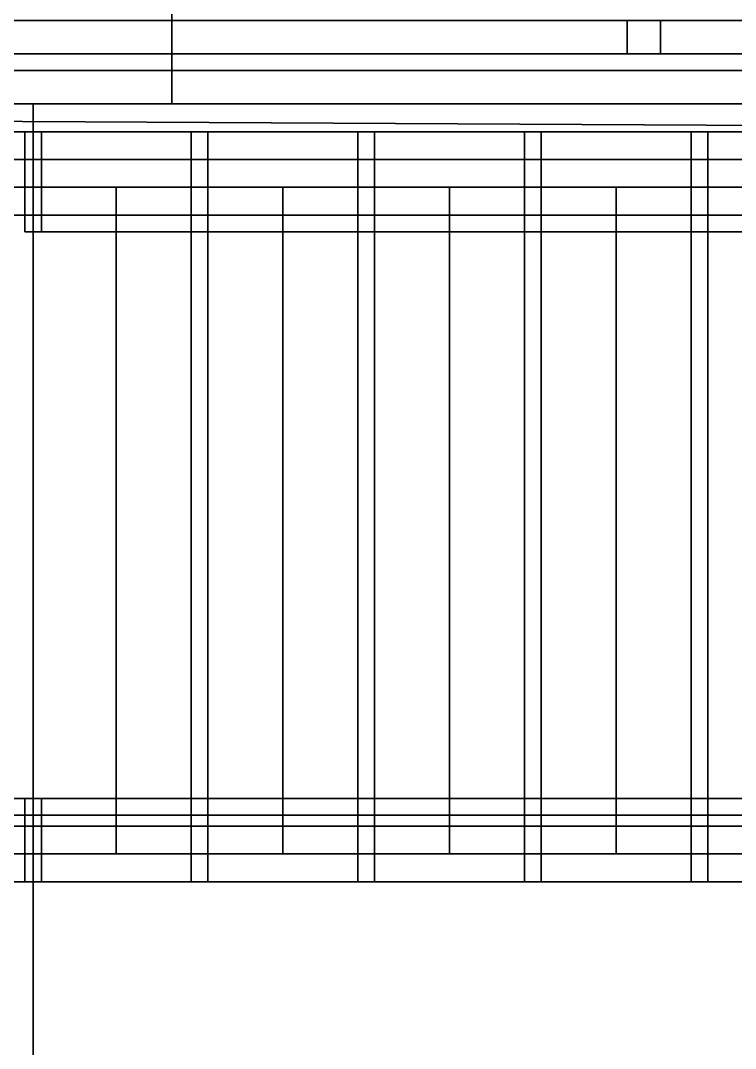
# Model space of a CAD drawing. Header units: millimetres. Extents: x 116.8 to 135.8, y -35.1 to -13.1.
# Drawn here: x 130.07 to 131.358, y -24.84 to -22.99 of the extents above; entities that cross this region are included whole.
import ezdxf

# ---------------------------------------------------------------- set-up
doc = ezdxf.new("R2010")
doc.units = ezdxf.units.MM
for name, color, linetype in [('copertura', 252, 'Continuous'), ('cromato', 251, 'Continuous'), ('Layer_riv', 41, 'Continuous'), ('marmo', 7, 'Continuous'), ('parete_interna', 7, 'Continuous'), ('pavimento', 253, 'Continuous'), ('soffitto', 41, 'Continuous'), ('vetro', 137, 'Continuous')]:
    doc.layers.add(name, color=color, linetype=linetype)

msp = doc.modelspace()

# ---------------------------------------------------------------- linework, layer by layer
at = {"layer": 'copertura'}
for points in [[(130.343, -23.1399, 7.8), (130.343, -18.1399, 7.8), (130.343, -18.1399, 8.1), (130.343, -23.1399, 8.1)], [(127.943, -20.6399, 8.1), (127.943, -23.1399, 8.1), (130.343, -23.1399, 8.1), (130.343, -20.6399, 8.1)], [(133.843, -22.4899, 5.6817), (133.843, -23.1399, 5.7), (128.843, -23.1399, 5.7), (128.843, -22.4899, 5.7)], [(128.843, -22.4899, 6), (128.843, -23.1399, 6), (133.843, -23.1399, 6), (133.843, -22.4899, 5.9817)], [(125.543, -23.1399, 7.8), (130.343, -23.1399, 7.8), (130.343, -23.1399, 8.1), (125.543, -23.1399, 8.1)], [(133.843, -25.6399, 6.3), (126.343, -25.6399, 6.3), (126.343, -23.1399, 6.3), (133.843, -23.1399, 6.3)], [(126.343, -23.1399, 5.7), (133.843, -23.1399, 5.7), (133.843, -23.1399, 6.3), (126.343, -23.1399, 6.3)], [(128.843, -23.1399, 5.7), (133.843, -23.1399, 5.7), (133.843, -23.1399, 6), (128.843, -23.1399, 6)]]:
    msp.add_3dface(points, dxfattribs=at)
at = {"layer": 'cromato'}
for points in [[(131.223, -23.0499), (131.223, -22.9899), (131.163, -22.9899), (131.163, -23.0499)], [(131.163, -23.0499, 5.7), (131.163, -22.9899, 5.7), (131.223, -22.9899, 5.7), (131.223, -23.0499, 5.7)], [(131.163, -23.0499), (131.163, -22.9899), (131.163, -22.9899, 5.7), (131.163, -23.0499, 5.7)], [(131.163, -22.9899), (131.223, -22.9899), (131.223, -22.9899, 5.7), (131.163, -22.9899, 5.7)], [(131.223, -22.9899), (131.223, -23.0499), (131.223, -23.0499, 5.7), (131.223, -22.9899, 5.7)], [(131.223, -23.0499, 5.7), (131.163, -23.0499, 5.7), (131.163, -23.0499), (131.223, -23.0499)], [(132.2003, -23.1899, 1.9475), (132.208, -23.1899, 1.9175), (129.408, -23.1899, 0.3784), (129.408, -23.1899, 0.4126)], [(129.408, -23.1899, 0.3784), (132.208, -23.1899, 1.9175), (132.208, -23.2399, 1.9175), (129.408, -23.2399, 0.3784)], [(132.2003, -23.2399, 1.9475), (129.408, -23.2399, 0.4126), (129.408, -23.1899, 0.4126), (132.2003, -23.1899, 1.9475)], [(132.2003, -23.1899, 2.3292), (132.208, -23.1899, 2.2992), (129.408, -23.1899, 0.76), (129.408, -23.1899, 0.7943)], [(129.408, -23.1899, 0.76), (132.208, -23.1899, 2.2992), (132.208, -23.2399, 2.2992), (129.408, -23.2399, 0.76)], [(132.2003, -23.2399, 2.3292), (129.408, -23.2399, 0.7943), (129.408, -23.1899, 0.7943), (132.2003, -23.1899, 2.3292)], [(130.078, -23.1899, 0.1483), (130.108, -23.1899, 0.1483), (130.108, -23.1899, 1.1448), (130.078, -23.1899, 1.1283)], [(130.078, -23.1899, 1.1283), (130.108, -23.1899, 1.1448), (130.108, -23.2399, 1.1448), (130.078, -23.2399, 1.1283)], [(130.108, -23.1899, 0.1483), (130.078, -23.1899, 0.1483), (130.078, -23.2399, 0.1483), (130.108, -23.2399, 0.1483)], [(130.078, -23.2399, 0.1483), (130.078, -23.2399, 1.1283), (130.078, -23.1899, 1.1283), (130.078, -23.1899, 0.1483)], [(130.108, -23.1899, 1.1448), (130.108, -23.1899, 0.1483), (130.108, -23.2399, 0.1483), (130.108, -23.2399, 1.1448)], [(130.378, -23.1899, 0.315), (130.408, -23.1899, 0.315), (130.408, -23.1899, 1.3097), (130.378, -23.1899, 1.2932)], [(130.378, -23.1899, 1.2932), (130.408, -23.1899, 1.3097), (130.408, -23.2399, 1.3097), (130.378, -23.2399, 1.2932)], [(130.408, -23.1899, 0.315), (130.378, -23.1899, 0.315), (130.378, -23.2399, 0.315), (130.408, -23.2399, 0.315)], [(130.378, -23.2399, 0.315), (130.378, -23.2399, 1.2932), (130.378, -23.1899, 1.2932), (130.378, -23.1899, 0.315)], [(130.408, -23.1899, 1.3097), (130.408, -23.1899, 0.315), (130.408, -23.2399, 0.315), (130.408, -23.2399, 1.3097)], [(130.678, -23.1899, 0.4817), (130.708, -23.1899, 0.4817), (130.708, -23.1899, 1.4746), (130.678, -23.1899, 1.4581)], [(130.678, -23.1899, 1.4581), (130.708, -23.1899, 1.4746), (130.708, -23.2399, 1.4746), (130.678, -23.2399, 1.4581)], [(130.708, -23.1899, 0.4817), (130.678, -23.1899, 0.4817), (130.678, -23.2399, 0.4817), (130.708, -23.2399, 0.4817)], [(130.678, -23.2399, 0.4817), (130.678, -23.2399, 1.4581), (130.678, -23.1899, 1.4581), (130.678, -23.1899, 0.4817)], [(130.708, -23.1899, 1.4746), (130.708, -23.1899, 0.4817), (130.708, -23.2399, 0.4817), (130.708, -23.2399, 1.4746)], [(130.978, -23.1899, 0.6483), (131.008, -23.1899, 0.6483), (131.008, -23.1899, 1.6395), (130.978, -23.1899, 1.623)], [(130.978, -23.1899, 1.623), (131.008, -23.1899, 1.6395), (131.008, -23.2399, 1.6395), (130.978, -23.2399, 1.623)], [(131.008, -23.1899, 0.6483), (130.978, -23.1899, 0.6483), (130.978, -23.2399, 0.6483), (131.008, -23.2399, 0.6483)], [(130.978, -23.2399, 0.6483), (130.978, -23.2399, 1.623), (130.978, -23.1899, 1.623), (130.978, -23.1899, 0.6483)], [(131.008, -23.1899, 1.6395), (131.008, -23.1899, 0.6483), (131.008, -23.2399, 0.6483), (131.008, -23.2399, 1.6395)], [(131.278, -23.1899, 0.815), (131.308, -23.1899, 0.815), (131.308, -23.1899, 1.8044), (131.278, -23.1899, 1.788)], [(131.278, -23.1899, 1.788), (131.308, -23.1899, 1.8044), (131.308, -23.2399, 1.8044), (131.278, -23.2399, 1.788)], [(131.308, -23.1899, 0.815), (131.278, -23.1899, 0.815), (131.278, -23.2399, 0.815), (131.308, -23.2399, 0.815)], [(131.278, -23.2399, 0.815), (131.278, -23.2399, 1.788), (131.278, -23.1899, 1.788), (131.278, -23.1899, 0.815)], [(131.308, -23.1899, 1.8044), (131.308, -23.1899, 0.815), (131.308, -23.2399, 0.815), (131.308, -23.2399, 1.8044)], [(129.408, -23.2399, 0.4126), (129.408, -23.2399, 0.3784), (132.208, -23.2399, 1.9175), (132.2003, -23.2399, 1.9475)], [(129.408, -23.2399, 0.7943), (129.408, -23.2399, 0.76), (132.208, -23.2399, 2.2992), (132.2003, -23.2399, 2.3292)], [(130.108, -23.2399, 0.1783), (130.108, -23.2399, 0.1483), (130.078, -23.2399, 0.1483), (130.078, -23.2399, 0.1783)], [(130.078, -23.2399, 0.1783), (130.078, -23.2399, 0.1483), (130.078, -23.3399, 0.1483), (130.078, -23.3399, 0.1783)], [(130.078, -23.2399, 0.1483), (130.108, -23.2399, 0.1483), (130.108, -23.3399, 0.1483), (130.078, -23.3399, 0.1483)], [(130.108, -23.3399, 0.1783), (130.078, -23.3399, 0.1783), (130.078, -23.2399, 0.1783), (130.108, -23.2399, 0.1783)], [(130.078, -23.2399, 1.1283), (130.108, -23.2399, 1.1448), (130.108, -23.2399, 0.1483), (130.078, -23.2399, 0.1483)], [(130.108, -23.2399, 0.1483), (130.108, -23.2399, 0.1783), (130.108, -23.3399, 0.1783), (130.108, -23.3399, 0.1483)], [(130.408, -23.2399, 0.345), (130.408, -23.2399, 0.315), (130.378, -23.2399, 0.315), (130.378, -23.2399, 0.345)], [(130.378, -23.2399, 0.345), (130.378, -23.2399, 0.315), (130.378, -23.3399, 0.315), (130.378, -23.3399, 0.345)], [(130.378, -23.2399, 0.315), (130.408, -23.2399, 0.315), (130.408, -23.3399, 0.315), (130.378, -23.3399, 0.315)], [(130.408, -23.3399, 0.345), (130.378, -23.3399, 0.345), (130.378, -23.2399, 0.345), (130.408, -23.2399, 0.345)], [(130.378, -23.2399, 1.2932), (130.408, -23.2399, 1.3097), (130.408, -23.2399, 0.315), (130.378, -23.2399, 0.315)], [(130.408, -23.2399, 0.315), (130.408, -23.2399, 0.345), (130.408, -23.3399, 0.345), (130.408, -23.3399, 0.315)], [(130.708, -23.2399, 0.5117), (130.708, -23.2399, 0.4817), (130.678, -23.2399, 0.4817), (130.678, -23.2399, 0.5117)], [(130.678, -23.2399, 0.5117), (130.678, -23.2399, 0.4817), (130.678, -23.3399, 0.4817), (130.678, -23.3399, 0.5117)], [(130.678, -23.2399, 0.4817), (130.708, -23.2399, 0.4817), (130.708, -23.3399, 0.4817), (130.678, -23.3399, 0.4817)], [(130.708, -23.3399, 0.5117), (130.678, -23.3399, 0.5117), (130.678, -23.2399, 0.5117), (130.708, -23.2399, 0.5117)], [(130.678, -23.2399, 1.4581), (130.708, -23.2399, 1.4746), (130.708, -23.2399, 0.4817), (130.678, -23.2399, 0.4817)], [(130.708, -23.2399, 0.4817), (130.708, -23.2399, 0.5117), (130.708, -23.3399, 0.5117), (130.708, -23.3399, 0.4817)], [(131.008, -23.2399, 0.6783), (131.008, -23.2399, 0.6483), (130.978, -23.2399, 0.6483), (130.978, -23.2399, 0.6783)], [(130.978, -23.2399, 0.6783), (130.978, -23.2399, 0.6483), (130.978, -23.3399, 0.6483), (130.978, -23.3399, 0.6783)], [(130.978, -23.2399, 0.6483), (131.008, -23.2399, 0.6483), (131.008, -23.3399, 0.6483), (130.978, -23.3399, 0.6483)], [(131.008, -23.3399, 0.6783), (130.978, -23.3399, 0.6783), (130.978, -23.2399, 0.6783), (131.008, -23.2399, 0.6783)], [(130.978, -23.2399, 1.623), (131.008, -23.2399, 1.6395), (131.008, -23.2399, 0.6483), (130.978, -23.2399, 0.6483)], [(131.008, -23.2399, 0.6483), (131.008, -23.2399, 0.6783), (131.008, -23.3399, 0.6783), (131.008, -23.3399, 0.6483)], [(131.308, -23.2399, 0.845), (131.308, -23.2399, 0.815), (131.278, -23.2399, 0.815), (131.278, -23.2399, 0.845)], [(131.278, -23.2399, 0.845), (131.278, -23.2399, 0.815), (131.278, -23.3399, 0.815), (131.278, -23.3399, 0.845)], [(131.278, -23.2399, 0.815), (131.308, -23.2399, 0.815), (131.308, -23.3399, 0.815), (131.278, -23.3399, 0.815)], [(131.308, -23.3399, 0.845), (131.278, -23.3399, 0.845), (131.278, -23.2399, 0.845), (131.308, -23.2399, 0.845)], [(131.278, -23.2399, 1.788), (131.308, -23.2399, 1.8044), (131.308, -23.2399, 0.815), (131.278, -23.2399, 0.815)], [(131.308, -23.2399, 0.815), (131.308, -23.2399, 0.845), (131.308, -23.3399, 0.845), (131.308, -23.3399, 0.815)], [(130.243, -23.3399, 0.3033), (130.243, -23.3399, 0.2833), (129.943, -23.3399, 0.2833), (129.943, -23.3399, 0.3033)], [(129.943, -23.3399, 0.2833), (130.243, -23.3399, 0.2833), (130.243, -24.4399, 0.2833), (129.943, -24.4399, 0.2833)], [(130.243, -24.4399, 0.3033), (129.943, -24.4399, 0.3033), (129.943, -23.3399, 0.3033), (130.243, -23.3399, 0.3033)], [(130.108, -23.3399, 0.2833), (130.108, -23.3399, -0.0183), (130.078, -23.3399, 0.0117), (130.078, -23.3399, 0.2833)], [(130.078, -23.3399, 0.2833), (130.078, -23.3399, 0.0117), (130.078, -23.3699, 0.0117), (130.078, -23.3699, 0.2833)], [(130.108, -23.3699, 0.2833), (130.078, -23.3699, 0.2833), (130.078, -23.3399, 0.2833), (130.108, -23.3399, 0.2833)], [(130.078, -23.3399, 0.1783), (130.078, -23.3399, 0.1483), (130.108, -23.3399, 0.1483), (130.108, -23.3399, 0.1783)], [(130.378, -23.3399, 0.1783), (130.408, -23.3399, 0.1483), (130.108, -23.3399, 0.1483), (130.108, -23.3399, 0.1783)], [(130.108, -23.3399, 0.1783), (130.108, -23.3399, 0.1483), (130.108, -23.3699, 0.1483), (130.108, -23.3699, 0.1783)], [(130.108, -23.3399, 0.1483), (130.408, -23.3399, 0.1483), (130.408, -23.3699, 0.1483), (130.108, -23.3699, 0.1483)], [(130.378, -23.3699, 0.1783), (130.108, -23.3699, 0.1783), (130.108, -23.3399, 0.1783), (130.378, -23.3399, 0.1783)], [(130.108, -23.3399, -0.0183), (130.108, -23.3399, 0.2833), (130.108, -23.3699, 0.2833), (130.108, -23.3699, -0.0183)], [(130.243, -23.3399, 0.2833), (130.243, -23.3399, 0.3033), (130.243, -24.4399, 0.3033), (130.243, -24.4399, 0.2833)], [(130.543, -23.3399, 0.47), (130.543, -23.3399, 0.45), (130.243, -23.3399, 0.45), (130.243, -23.3399, 0.47)], [(130.243, -23.3399, 0.47), (130.243, -23.3399, 0.45), (130.243, -24.4399, 0.45), (130.243, -24.4399, 0.47)], [(130.243, -23.3399, 0.45), (130.543, -23.3399, 0.45), (130.543, -24.4399, 0.45), (130.243, -24.4399, 0.45)], [(130.543, -24.4399, 0.47), (130.243, -24.4399, 0.47), (130.243, -23.3399, 0.47), (130.543, -23.3399, 0.47)], [(130.408, -23.3399, 0.1483), (130.378, -23.3399, 0.1783), (130.378, -23.3699, 0.1783), (130.408, -23.3699, 0.1483)], [(130.408, -23.3399, 0.45), (130.408, -23.3399, 0.1483), (130.378, -23.3399, 0.1783), (130.378, -23.3399, 0.45)], [(130.378, -23.3399, 0.45), (130.378, -23.3399, 0.1783), (130.378, -23.3699, 0.1783), (130.378, -23.3699, 0.45)], [(130.378, -23.3399, 0.1783), (130.408, -23.3399, 0.1483), (130.408, -23.3699, 0.1483), (130.378, -23.3699, 0.1783)], [(130.408, -23.3699, 0.45), (130.378, -23.3699, 0.45), (130.378, -23.3399, 0.45), (130.408, -23.3399, 0.45)], [(130.408, -23.3399, 0.1783), (130.408, -23.3399, 0.1483), (130.378, -23.3399, 0.1483), (130.378, -23.3399, 0.1783)], [(130.378, -23.3399, 0.1783), (130.378, -23.3399, 0.1483), (130.378, -24.4399, 0.1483), (130.378, -24.4399, 0.1783)], [(130.378, -23.3399, 0.1483), (130.408, -23.3399, 0.1483), (130.408, -24.4399, 0.1483), (130.378, -24.4399, 0.1483)], [(130.408, -24.4399, 0.1783), (130.378, -24.4399, 0.1783), (130.378, -23.3399, 0.1783), (130.408, -23.3399, 0.1783)], [(130.378, -23.3399, 0.345), (130.378, -23.3399, 0.315), (130.408, -23.3399, 0.315), (130.408, -23.3399, 0.345)], [(130.678, -23.3399, 0.345), (130.708, -23.3399, 0.315), (130.408, -23.3399, 0.315), (130.408, -23.3399, 0.345)], [(130.408, -23.3399, 0.345), (130.408, -23.3399, 0.315), (130.408, -23.3699, 0.315), (130.408, -23.3699, 0.345)], [(130.408, -23.3399, 0.315), (130.708, -23.3399, 0.315), (130.708, -23.3699, 0.315), (130.408, -23.3699, 0.315)], [(130.678, -23.3699, 0.345), (130.408, -23.3699, 0.345), (130.408, -23.3399, 0.345), (130.678, -23.3399, 0.345)], [(130.408, -23.3399, 0.1483), (130.408, -23.3399, 0.45), (130.408, -23.3699, 0.45), (130.408, -23.3699, 0.1483)], [(130.408, -23.3399, 0.1483), (130.408, -23.3399, 0.1783), (130.408, -24.4399, 0.1783), (130.408, -24.4399, 0.1483)], [(130.543, -23.3399, 0.45), (130.543, -23.3399, 0.47), (130.543, -24.4399, 0.47), (130.543, -24.4399, 0.45)], [(130.843, -23.3399, 0.6367), (130.843, -23.3399, 0.6167), (130.543, -23.3399, 0.6167), (130.543, -23.3399, 0.6367)], [(130.543, -23.3399, 0.6367), (130.543, -23.3399, 0.6167), (130.543, -24.4399, 0.6167), (130.543, -24.4399, 0.6367)], [(130.543, -23.3399, 0.6167), (130.843, -23.3399, 0.6167), (130.843, -24.4399, 0.6167), (130.543, -24.4399, 0.6167)], [(130.843, -24.4399, 0.6367), (130.543, -24.4399, 0.6367), (130.543, -23.3399, 0.6367), (130.843, -23.3399, 0.6367)], [(130.708, -23.3399, 0.6167), (130.708, -23.3399, 0.315), (130.678, -23.3399, 0.345), (130.678, -23.3399, 0.6167)], [(130.678, -23.3399, 0.6167), (130.678, -23.3399, 0.345), (130.678, -23.3699, 0.345), (130.678, -23.3699, 0.6167)], [(130.678, -23.3399, 0.345), (130.708, -23.3399, 0.315), (130.708, -23.3699, 0.315), (130.678, -23.3699, 0.345)], [(130.708, -23.3699, 0.6167), (130.678, -23.3699, 0.6167), (130.678, -23.3399, 0.6167), (130.708, -23.3399, 0.6167)], [(130.708, -23.3399, 0.315), (130.678, -23.3399, 0.345), (130.678, -23.3699, 0.345), (130.708, -23.3699, 0.315)], [(130.708, -23.3399, 0.345), (130.708, -23.3399, 0.315), (130.678, -23.3399, 0.315), (130.678, -23.3399, 0.345)], [(130.678, -23.3399, 0.315), (130.708, -23.3399, 0.315), (130.708, -24.4399, 0.315), (130.678, -24.4399, 0.315)], [(130.708, -24.4399, 0.345), (130.678, -24.4399, 0.345), (130.678, -23.3399, 0.345), (130.708, -23.3399, 0.345)], [(130.678, -23.3399, 0.345), (130.678, -23.3399, 0.315), (130.678, -24.4399, 0.315), (130.678, -24.4399, 0.345)], [(130.678, -23.3399, 0.5117), (130.678, -23.3399, 0.4817), (130.708, -23.3399, 0.4817), (130.708, -23.3399, 0.5117)], [(130.978, -23.3399, 0.5117), (131.008, -23.3399, 0.4817), (130.708, -23.3399, 0.4817), (130.708, -23.3399, 0.5117)], [(130.708, -23.3399, 0.5117), (130.708, -23.3399, 0.4817), (130.708, -23.3699, 0.4817), (130.708, -23.3699, 0.5117)], [(130.708, -23.3399, 0.4817), (131.008, -23.3399, 0.4817), (131.008, -23.3699, 0.4817), (130.708, -23.3699, 0.4817)], [(130.978, -23.3699, 0.5117), (130.708, -23.3699, 0.5117), (130.708, -23.3399, 0.5117), (130.978, -23.3399, 0.5117)], [(130.708, -23.3399, 0.315), (130.708, -23.3399, 0.6167), (130.708, -23.3699, 0.6167), (130.708, -23.3699, 0.315)], [(130.708, -23.3399, 0.315), (130.708, -23.3399, 0.345), (130.708, -24.4399, 0.345), (130.708, -24.4399, 0.315)], [(130.843, -23.3399, 0.6167), (130.843, -23.3399, 0.6367), (130.843, -24.4399, 0.6367), (130.843, -24.4399, 0.6167)], [(131.143, -23.3399, 0.8033), (131.143, -23.3399, 0.7833), (130.843, -23.3399, 0.7833), (130.843, -23.3399, 0.8033)], [(130.843, -23.3399, 0.8033), (130.843, -23.3399, 0.7833), (130.843, -24.4399, 0.7833), (130.843, -24.4399, 0.8033)], [(130.843, -23.3399, 0.7833), (131.143, -23.3399, 0.7833), (131.143, -24.4399, 0.7833), (130.843, -24.4399, 0.7833)], [(131.143, -24.4399, 0.8033), (130.843, -24.4399, 0.8033), (130.843, -23.3399, 0.8033), (131.143, -23.3399, 0.8033)], [(131.008, -23.3399, 0.4817), (130.978, -23.3399, 0.5117), (130.978, -23.3699, 0.5117), (131.008, -23.3699, 0.4817)], [(131.008, -23.3399, 0.7833), (131.008, -23.3399, 0.4817), (130.978, -23.3399, 0.5117), (130.978, -23.3399, 0.7833)], [(130.978, -23.3399, 0.7833), (130.978, -23.3399, 0.5117), (130.978, -23.3699, 0.5117), (130.978, -23.3699, 0.7833)], [(130.978, -23.3399, 0.5117), (131.008, -23.3399, 0.4817), (131.008, -23.3699, 0.4817), (130.978, -23.3699, 0.5117)], [(131.008, -23.3699, 0.7833), (130.978, -23.3699, 0.7833), (130.978, -23.3399, 0.7833), (131.008, -23.3399, 0.7833)], [(131.008, -23.3399, 0.5117), (131.008, -23.3399, 0.4817), (130.978, -23.3399, 0.4817), (130.978, -23.3399, 0.5117)], [(130.978, -23.3399, 0.5117), (130.978, -23.3399, 0.4817), (130.978, -24.4399, 0.4817), (130.978, -24.4399, 0.5117)], [(130.978, -23.3399, 0.4817), (131.008, -23.3399, 0.4817), (131.008, -24.4399, 0.4817), (130.978, -24.4399, 0.4817)], [(131.008, -24.4399, 0.5117), (130.978, -24.4399, 0.5117), (130.978, -23.3399, 0.5117), (131.008, -23.3399, 0.5117)], [(130.978, -23.3399, 0.6783), (130.978, -23.3399, 0.6483), (131.008, -23.3399, 0.6483), (131.008, -23.3399, 0.6783)], [(131.278, -23.3399, 0.6783), (131.308, -23.3399, 0.6483), (131.008, -23.3399, 0.6483), (131.008, -23.3399, 0.6783)], [(131.008, -23.3399, 0.6783), (131.008, -23.3399, 0.6483), (131.008, -23.3699, 0.6483), (131.008, -23.3699, 0.6783)], [(131.008, -23.3399, 0.6483), (131.308, -23.3399, 0.6483), (131.308, -23.3699, 0.6483), (131.008, -23.3699, 0.6483)], [(131.278, -23.3699, 0.6783), (131.008, -23.3699, 0.6783), (131.008, -23.3399, 0.6783), (131.278, -23.3399, 0.6783)], [(131.008, -23.3399, 0.4817), (131.008, -23.3399, 0.7833), (131.008, -23.3699, 0.7833), (131.008, -23.3699, 0.4817)], [(131.008, -23.3399, 0.4817), (131.008, -23.3399, 0.5117), (131.008, -24.4399, 0.5117), (131.008, -24.4399, 0.4817)], [(131.143, -23.3399, 0.7833), (131.143, -23.3399, 0.8033), (131.143, -24.4399, 0.8033), (131.143, -24.4399, 0.7833)], [(131.443, -23.3399, 0.97), (131.443, -23.3399, 0.95), (131.143, -23.3399, 0.95), (131.143, -23.3399, 0.97)], [(131.143, -23.3399, 0.97), (131.143, -23.3399, 0.95), (131.143, -24.4399, 0.95), (131.143, -24.4399, 0.97)], [(131.143, -23.3399, 0.95), (131.443, -23.3399, 0.95), (131.443, -24.4399, 0.95), (131.143, -24.4399, 0.95)], [(131.443, -24.4399, 0.97), (131.143, -24.4399, 0.97), (131.143, -23.3399, 0.97), (131.443, -23.3399, 0.97)], [(131.308, -23.3399, 0.95), (131.308, -23.3399, 0.6483), (131.278, -23.3399, 0.6783), (131.278, -23.3399, 0.95)], [(131.278, -23.3399, 0.95), (131.278, -23.3399, 0.6783), (131.278, -23.3699, 0.6783), (131.278, -23.3699, 0.95)], [(131.278, -23.3399, 0.6783), (131.308, -23.3399, 0.6483), (131.308, -23.3699, 0.6483), (131.278, -23.3699, 0.6783)], [(131.308, -23.3699, 0.95), (131.278, -23.3699, 0.95), (131.278, -23.3399, 0.95), (131.308, -23.3399, 0.95)], [(131.308, -23.3399, 0.6483), (131.278, -23.3399, 0.6783), (131.278, -23.3699, 0.6783), (131.308, -23.3699, 0.6483)], [(131.308, -23.3399, 0.6783), (131.308, -23.3399, 0.6483), (131.278, -23.3399, 0.6483), (131.278, -23.3399, 0.6783)], [(131.278, -23.3399, 0.6783), (131.278, -23.3399, 0.6483), (131.278, -24.4399, 0.6483), (131.278, -24.4399, 0.6783)], [(131.278, -23.3399, 0.6483), (131.308, -23.3399, 0.6483), (131.308, -24.4399, 0.6483), (131.278, -24.4399, 0.6483)], [(131.308, -24.4399, 0.6783), (131.278, -24.4399, 0.6783), (131.278, -23.3399, 0.6783), (131.308, -23.3399, 0.6783)], [(131.278, -23.3399, 0.845), (131.278, -23.3399, 0.815), (131.308, -23.3399, 0.815), (131.308, -23.3399, 0.845)], [(131.578, -23.3399, 0.845), (131.608, -23.3399, 0.815), (131.308, -23.3399, 0.815), (131.308, -23.3399, 0.845)], [(131.308, -23.3399, 0.845), (131.308, -23.3399, 0.815), (131.308, -23.3699, 0.815), (131.308, -23.3699, 0.845)], [(131.308, -23.3399, 0.815), (131.608, -23.3399, 0.815), (131.608, -23.3699, 0.815), (131.308, -23.3699, 0.815)], [(131.578, -23.3699, 0.845), (131.308, -23.3699, 0.845), (131.308, -23.3399, 0.845), (131.578, -23.3399, 0.845)], [(131.308, -23.3399, 0.6483), (131.308, -23.3399, 0.95), (131.308, -23.3699, 0.95), (131.308, -23.3699, 0.6483)], [(131.308, -23.3399, 0.6483), (131.308, -23.3399, 0.6783), (131.308, -24.4399, 0.6783), (131.308, -24.4399, 0.6483)], [(130.078, -23.3699, 0.2833), (130.078, -23.3699, 0.0117), (130.108, -23.3699, -0.0183), (130.108, -23.3699, 0.2833)], [(130.108, -23.3699, 0.1783), (130.108, -23.3699, 0.1483), (130.408, -23.3699, 0.1483), (130.378, -23.3699, 0.1783)], [(130.378, -23.3699, 0.45), (130.378, -23.3699, 0.1783), (130.408, -23.3699, 0.1483), (130.408, -23.3699, 0.45)], [(130.408, -23.3699, 0.345), (130.408, -23.3699, 0.315), (130.708, -23.3699, 0.315), (130.678, -23.3699, 0.345)], [(130.678, -23.3699, 0.6167), (130.678, -23.3699, 0.345), (130.708, -23.3699, 0.315), (130.708, -23.3699, 0.6167)], [(130.708, -23.3699, 0.5117), (130.708, -23.3699, 0.4817), (131.008, -23.3699, 0.4817), (130.978, -23.3699, 0.5117)], [(130.978, -23.3699, 0.7833), (130.978, -23.3699, 0.5117), (131.008, -23.3699, 0.4817), (131.008, -23.3699, 0.7833)], [(131.008, -23.3699, 0.6783), (131.008, -23.3699, 0.6483), (131.308, -23.3699, 0.6483), (131.278, -23.3699, 0.6783)], [(131.278, -23.3699, 0.95), (131.278, -23.3699, 0.6783), (131.308, -23.3699, 0.6483), (131.308, -23.3699, 0.95)], [(131.308, -23.3699, 0.845), (131.308, -23.3699, 0.815), (131.608, -23.3699, 0.815), (131.578, -23.3699, 0.845)], [(130.243, -24.3899, 0.3033), (130.243, -24.3899, 0.2833), (129.943, -24.3899, 0.2833), (129.943, -24.3899, 0.3033)], [(129.943, -24.3899, 0.2833), (130.243, -24.3899, 0.2833), (130.243, -24.4199, 0.2833), (129.943, -24.4199, 0.2833)], [(130.243, -24.4199, 0.3033), (129.943, -24.4199, 0.3033), (129.943, -24.3899, 0.3033), (130.243, -24.3899, 0.3033)], [(130.108, -24.3899, 0.2833), (130.108, -24.3899, -0.0183), (130.078, -24.3899, 0.0117), (130.078, -24.3899, 0.2833)], [(130.078, -24.3899, 0.2833), (130.078, -24.3899, 0.0117), (130.078, -24.4199, 0.0117), (130.078, -24.4199, 0.2833)], [(130.108, -24.4199, 0.2833), (130.078, -24.4199, 0.2833), (130.078, -24.3899, 0.2833), (130.108, -24.3899, 0.2833)], [(130.108, -24.3899, 0.1783), (130.108, -24.3899, 0.1483), (130.078, -24.3899, 0.1483), (130.078, -24.3899, 0.1783)], [(130.078, -24.3899, 0.1783), (130.078, -24.3899, 0.1483), (130.078, -24.4899, 0.1483), (130.078, -24.4899, 0.1783)], [(130.078, -24.3899, 0.1483), (130.108, -24.3899, 0.1483), (130.108, -24.4899, 0.1483), (130.078, -24.4899, 0.1483)], [(130.108, -24.4899, 0.1783), (130.078, -24.4899, 0.1783), (130.078, -24.3899, 0.1783), (130.108, -24.3899, 0.1783)], [(130.108, -24.3899, -0.0183), (130.108, -24.3899, 0.2833), (130.108, -24.4199, 0.2833), (130.108, -24.4199, -0.0183)], [(130.378, -24.3899, 0.1783), (130.408, -24.3899, 0.1483), (130.108, -24.3899, 0.1483), (130.108, -24.3899, 0.1783)], [(130.108, -24.3899, 0.1783), (130.108, -24.3899, 0.1483), (130.108, -24.4199, 0.1483), (130.108, -24.4199, 0.1783)], [(130.108, -24.3899, 0.1483), (130.408, -24.3899, 0.1483), (130.408, -24.4199, 0.1483), (130.108, -24.4199, 0.1483)], [(130.378, -24.4199, 0.1783), (130.108, -24.4199, 0.1783), (130.108, -24.3899, 0.1783), (130.378, -24.3899, 0.1783)], [(130.108, -24.3899, 0.1483), (130.108, -24.3899, 0.1783), (130.108, -24.4899, 0.1783), (130.108, -24.4899, 0.1483)], [(130.243, -24.3899, 0.2833), (130.243, -24.3899, 0.3033), (130.243, -24.4199, 0.3033), (130.243, -24.4199, 0.2833)], [(130.408, -24.3899, 0.1483), (130.378, -24.3899, 0.1783), (130.378, -24.4199, 0.1783), (130.408, -24.4199, 0.1483)], [(130.408, -24.3899, 0.45), (130.408, -24.3899, 0.1483), (130.378, -24.3899, 0.1783), (130.378, -24.3899, 0.45)], [(130.378, -24.3899, 0.45), (130.378, -24.3899, 0.1783), (130.378, -24.4199, 0.1783), (130.378, -24.4199, 0.45)], [(130.378, -24.3899, 0.1783), (130.408, -24.3899, 0.1483), (130.408, -24.4199, 0.1483), (130.378, -24.4199, 0.1783)], [(130.408, -24.4199, 0.45), (130.378, -24.4199, 0.45), (130.378, -24.3899, 0.45), (130.408, -24.3899, 0.45)], [(130.408, -24.3899, 0.345), (130.408, -24.3899, 0.315), (130.378, -24.3899, 0.315), (130.378, -24.3899, 0.345)], [(130.378, -24.3899, 0.345), (130.378, -24.3899, 0.315), (130.378, -24.4899, 0.315), (130.378, -24.4899, 0.345)], [(130.378, -24.3899, 0.315), (130.408, -24.3899, 0.315), (130.408, -24.4899, 0.315), (130.378, -24.4899, 0.315)], [(130.408, -24.4899, 0.345), (130.378, -24.4899, 0.345), (130.378, -24.3899, 0.345), (130.408, -24.3899, 0.345)], [(130.408, -24.3899, 0.1483), (130.408, -24.3899, 0.45), (130.408, -24.4199, 0.45), (130.408, -24.4199, 0.1483)], [(130.678, -24.3899, 0.345), (130.708, -24.3899, 0.315), (130.408, -24.3899, 0.315), (130.408, -24.3899, 0.345)], [(130.408, -24.3899, 0.345), (130.408, -24.3899, 0.315), (130.408, -24.4199, 0.315), (130.408, -24.4199, 0.345)], [(130.408, -24.3899, 0.315), (130.708, -24.3899, 0.315), (130.708, -24.4199, 0.315), (130.408, -24.4199, 0.315)], [(130.678, -24.4199, 0.345), (130.408, -24.4199, 0.345), (130.408, -24.3899, 0.345), (130.678, -24.3899, 0.345)], [(130.408, -24.3899, 0.315), (130.408, -24.3899, 0.345), (130.408, -24.4899, 0.345), (130.408, -24.4899, 0.315)], [(130.708, -24.3899, 0.315), (130.678, -24.3899, 0.345), (130.678, -24.4199, 0.345), (130.708, -24.4199, 0.315)], [(130.708, -24.3899, 0.6167), (130.708, -24.3899, 0.315), (130.678, -24.3899, 0.345), (130.678, -24.3899, 0.6167)], [(130.678, -24.3899, 0.6167), (130.678, -24.3899, 0.345), (130.678, -24.4199, 0.345), (130.678, -24.4199, 0.6167)], [(130.678, -24.3899, 0.345), (130.708, -24.3899, 0.315), (130.708, -24.4199, 0.315), (130.678, -24.4199, 0.345)], [(130.708, -24.4199, 0.6167), (130.678, -24.4199, 0.6167), (130.678, -24.3899, 0.6167), (130.708, -24.3899, 0.6167)], [(130.708, -24.3899, 0.5117), (130.708, -24.3899, 0.4817), (130.678, -24.3899, 0.4817), (130.678, -24.3899, 0.5117)], [(130.678, -24.3899, 0.5117), (130.678, -24.3899, 0.4817), (130.678, -24.4899, 0.4817), (130.678, -24.4899, 0.5117)], [(130.678, -24.3899, 0.4817), (130.708, -24.3899, 0.4817), (130.708, -24.4899, 0.4817), (130.678, -24.4899, 0.4817)], [(130.708, -24.4899, 0.5117), (130.678, -24.4899, 0.5117), (130.678, -24.3899, 0.5117), (130.708, -24.3899, 0.5117)], [(130.708, -24.3899, 0.315), (130.708, -24.3899, 0.6167), (130.708, -24.4199, 0.6167), (130.708, -24.4199, 0.315)], [(130.978, -24.3899, 0.5117), (131.008, -24.3899, 0.4817), (130.708, -24.3899, 0.4817), (130.708, -24.3899, 0.5117)], [(130.708, -24.3899, 0.5117), (130.708, -24.3899, 0.4817), (130.708, -24.4199, 0.4817), (130.708, -24.4199, 0.5117)], [(130.708, -24.3899, 0.4817), (131.008, -24.3899, 0.4817), (131.008, -24.4199, 0.4817), (130.708, -24.4199, 0.4817)], [(130.978, -24.4199, 0.5117), (130.708, -24.4199, 0.5117), (130.708, -24.3899, 0.5117), (130.978, -24.3899, 0.5117)], [(130.708, -24.3899, 0.4817), (130.708, -24.3899, 0.5117), (130.708, -24.4899, 0.5117), (130.708, -24.4899, 0.4817)], [(131.008, -24.3899, 0.4817), (130.978, -24.3899, 0.5117), (130.978, -24.4199, 0.5117), (131.008, -24.4199, 0.4817)], [(131.008, -24.3899, 0.7833), (131.008, -24.3899, 0.4817), (130.978, -24.3899, 0.5117), (130.978, -24.3899, 0.7833)], [(130.978, -24.3899, 0.7833), (130.978, -24.3899, 0.5117), (130.978, -24.4199, 0.5117), (130.978, -24.4199, 0.7833)], [(130.978, -24.3899, 0.5117), (131.008, -24.3899, 0.4817), (131.008, -24.4199, 0.4817), (130.978, -24.4199, 0.5117)], [(131.008, -24.4199, 0.7833), (130.978, -24.4199, 0.7833), (130.978, -24.3899, 0.7833), (131.008, -24.3899, 0.7833)], [(131.008, -24.3899, 0.6783), (131.008, -24.3899, 0.6483), (130.978, -24.3899, 0.6483), (130.978, -24.3899, 0.6783)], [(130.978, -24.3899, 0.6783), (130.978, -24.3899, 0.6483), (130.978, -24.4899, 0.6483), (130.978, -24.4899, 0.6783)], [(130.978, -24.3899, 0.6483), (131.008, -24.3899, 0.6483), (131.008, -24.4899, 0.6483), (130.978, -24.4899, 0.6483)], [(131.008, -24.4899, 0.6783), (130.978, -24.4899, 0.6783), (130.978, -24.3899, 0.6783), (131.008, -24.3899, 0.6783)], [(131.008, -24.3899, 0.4817), (131.008, -24.3899, 0.7833), (131.008, -24.4199, 0.7833), (131.008, -24.4199, 0.4817)], [(131.278, -24.3899, 0.6783), (131.308, -24.3899, 0.6483), (131.008, -24.3899, 0.6483), (131.008, -24.3899, 0.6783)], [(131.008, -24.3899, 0.6783), (131.008, -24.3899, 0.6483), (131.008, -24.4199, 0.6483), (131.008, -24.4199, 0.6783)], [(131.008, -24.3899, 0.6483), (131.308, -24.3899, 0.6483), (131.308, -24.4199, 0.6483), (131.008, -24.4199, 0.6483)], [(131.278, -24.4199, 0.6783), (131.008, -24.4199, 0.6783), (131.008, -24.3899, 0.6783), (131.278, -24.3899, 0.6783)], [(131.008, -24.3899, 0.6483), (131.008, -24.3899, 0.6783), (131.008, -24.4899, 0.6783), (131.008, -24.4899, 0.6483)], [(131.308, -24.3899, 0.95), (131.308, -24.3899, 0.6483), (131.278, -24.3899, 0.6783), (131.278, -24.3899, 0.95)], [(131.278, -24.3899, 0.95), (131.278, -24.3899, 0.6783), (131.278, -24.4199, 0.6783), (131.278, -24.4199, 0.95)], [(131.278, -24.3899, 0.6783), (131.308, -24.3899, 0.6483), (131.308, -24.4199, 0.6483), (131.278, -24.4199, 0.6783)], [(131.308, -24.4199, 0.95), (131.278, -24.4199, 0.95), (131.278, -24.3899, 0.95), (131.308, -24.3899, 0.95)], [(131.308, -24.3899, 0.6483), (131.278, -24.3899, 0.6783), (131.278, -24.4199, 0.6783), (131.308, -24.4199, 0.6483)], [(131.308, -24.3899, 0.845), (131.308, -24.3899, 0.815), (131.278, -24.3899, 0.815), (131.278, -24.3899, 0.845)], [(131.278, -24.3899, 0.845), (131.278, -24.3899, 0.815), (131.278, -24.4899, 0.815), (131.278, -24.4899, 0.845)], [(131.278, -24.3899, 0.815), (131.308, -24.3899, 0.815), (131.308, -24.4899, 0.815), (131.278, -24.4899, 0.815)], [(131.308, -24.4899, 0.845), (131.278, -24.4899, 0.845), (131.278, -24.3899, 0.845), (131.308, -24.3899, 0.845)], [(131.308, -24.3899, 0.6483), (131.308, -24.3899, 0.95), (131.308, -24.4199, 0.95), (131.308, -24.4199, 0.6483)], [(131.578, -24.3899, 0.845), (131.608, -24.3899, 0.815), (131.308, -24.3899, 0.815), (131.308, -24.3899, 0.845)], [(131.308, -24.3899, 0.845), (131.308, -24.3899, 0.815), (131.308, -24.4199, 0.815), (131.308, -24.4199, 0.845)], [(131.308, -24.3899, 0.815), (131.608, -24.3899, 0.815), (131.608, -24.4199, 0.815), (131.308, -24.4199, 0.815)], [(131.578, -24.4199, 0.845), (131.308, -24.4199, 0.845), (131.308, -24.3899, 0.845), (131.578, -24.3899, 0.845)], [(131.308, -24.3899, 0.815), (131.308, -24.3899, 0.845), (131.308, -24.4899, 0.845), (131.308, -24.4899, 0.815)], [(129.943, -24.4199, 0.3033), (129.943, -24.4199, 0.2833), (130.243, -24.4199, 0.2833), (130.243, -24.4199, 0.3033)], [(130.078, -24.4199, 0.2833), (130.078, -24.4199, 0.0117), (130.108, -24.4199, -0.0183), (130.108, -24.4199, 0.2833)], [(130.108, -24.4199, 0.1783), (130.108, -24.4199, 0.1483), (130.408, -24.4199, 0.1483), (130.378, -24.4199, 0.1783)], [(130.378, -24.4199, 0.45), (130.378, -24.4199, 0.1783), (130.408, -24.4199, 0.1483), (130.408, -24.4199, 0.45)], [(130.408, -24.4199, 0.345), (130.408, -24.4199, 0.315), (130.708, -24.4199, 0.315), (130.678, -24.4199, 0.345)], [(130.678, -24.4199, 0.6167), (130.678, -24.4199, 0.345), (130.708, -24.4199, 0.315), (130.708, -24.4199, 0.6167)], [(130.708, -24.4199, 0.5117), (130.708, -24.4199, 0.4817), (131.008, -24.4199, 0.4817), (130.978, -24.4199, 0.5117)], [(130.978, -24.4199, 0.7833), (130.978, -24.4199, 0.5117), (131.008, -24.4199, 0.4817), (131.008, -24.4199, 0.7833)], [(131.008, -24.4199, 0.6783), (131.008, -24.4199, 0.6483), (131.308, -24.4199, 0.6483), (131.278, -24.4199, 0.6783)], [(131.278, -24.4199, 0.95), (131.278, -24.4199, 0.6783), (131.308, -24.4199, 0.6483), (131.308, -24.4199, 0.95)], [(131.308, -24.4199, 0.845), (131.308, -24.4199, 0.815), (131.608, -24.4199, 0.815), (131.578, -24.4199, 0.845)], [(129.943, -24.4399, 0.3033), (129.943, -24.4399, 0.2833), (130.243, -24.4399, 0.2833), (130.243, -24.4399, 0.3033)], [(130.243, -24.4399, 0.47), (130.243, -24.4399, 0.45), (130.543, -24.4399, 0.45), (130.543, -24.4399, 0.47)], [(130.378, -24.4399, 0.1783), (130.378, -24.4399, 0.1483), (130.408, -24.4399, 0.1483), (130.408, -24.4399, 0.1783)], [(130.543, -24.4399, 0.6367), (130.543, -24.4399, 0.6167), (130.843, -24.4399, 0.6167), (130.843, -24.4399, 0.6367)], [(130.678, -24.4399, 0.345), (130.678, -24.4399, 0.315), (130.708, -24.4399, 0.315), (130.708, -24.4399, 0.345)], [(130.843, -24.4399, 0.8033), (130.843, -24.4399, 0.7833), (131.143, -24.4399, 0.7833), (131.143, -24.4399, 0.8033)], [(130.978, -24.4399, 0.5117), (130.978, -24.4399, 0.4817), (131.008, -24.4399, 0.4817), (131.008, -24.4399, 0.5117)], [(131.143, -24.4399, 0.97), (131.143, -24.4399, 0.95), (131.443, -24.4399, 0.95), (131.443, -24.4399, 0.97)], [(131.278, -24.4399, 0.6783), (131.278, -24.4399, 0.6483), (131.308, -24.4399, 0.6483), (131.308, -24.4399, 0.6783)], [(132.2003, -24.4899, 1.9475), (132.208, -24.4899, 1.9175), (129.408, -24.4899, 0.3784), (129.408, -24.4899, 0.4126)], [(129.408, -24.4899, 0.3784), (132.208, -24.4899, 1.9175), (132.208, -24.5399, 1.9175), (129.408, -24.5399, 0.3784)], [(132.2003, -24.5399, 1.9475), (129.408, -24.5399, 0.4126), (129.408, -24.4899, 0.4126), (132.2003, -24.4899, 1.9475)], [(132.2003, -24.4899, 2.3292), (132.208, -24.4899, 2.2992), (129.408, -24.4899, 0.76), (129.408, -24.4899, 0.7943)], [(129.408, -24.4899, 0.76), (132.208, -24.4899, 2.2992), (132.208, -24.5399, 2.2992), (129.408, -24.5399, 0.76)], [(132.2003, -24.5399, 2.3292), (129.408, -24.5399, 0.7943), (129.408, -24.4899, 0.7943), (132.2003, -24.4899, 2.3292)], [(130.078, -24.4899, 0.1783), (130.078, -24.4899, 0.1483), (130.108, -24.4899, 0.1483), (130.108, -24.4899, 0.1783)], [(130.078, -24.4899, 0.1483), (130.108, -24.4899, 0.1483), (130.108, -24.4899, 1.1448), (130.078, -24.4899, 1.1283)], [(130.078, -24.4899, 1.1283), (130.108, -24.4899, 1.1448), (130.108, -24.5399, 1.1448), (130.078, -24.5399, 1.1283)], [(130.108, -24.4899, 0.1483), (130.078, -24.4899, 0.1483), (130.078, -24.5399, 0.1483), (130.108, -24.5399, 0.1483)], [(130.078, -24.5399, 0.1483), (130.078, -24.5399, 1.1283), (130.078, -24.4899, 1.1283), (130.078, -24.4899, 0.1483)], [(130.108, -24.4899, 1.1448), (130.108, -24.4899, 0.1483), (130.108, -24.5399, 0.1483), (130.108, -24.5399, 1.1448)], [(130.378, -24.4899, 0.345), (130.378, -24.4899, 0.315), (130.408, -24.4899, 0.315), (130.408, -24.4899, 0.345)], [(130.378, -24.4899, 0.315), (130.408, -24.4899, 0.315), (130.408, -24.4899, 1.3097), (130.378, -24.4899, 1.2932)], [(130.378, -24.4899, 1.2932), (130.408, -24.4899, 1.3097), (130.408, -24.5399, 1.3097), (130.378, -24.5399, 1.2932)], [(130.408, -24.4899, 0.315), (130.378, -24.4899, 0.315), (130.378, -24.5399, 0.315), (130.408, -24.5399, 0.315)], [(130.378, -24.5399, 0.315), (130.378, -24.5399, 1.2932), (130.378, -24.4899, 1.2932), (130.378, -24.4899, 0.315)], [(130.408, -24.4899, 1.3097), (130.408, -24.4899, 0.315), (130.408, -24.5399, 0.315), (130.408, -24.5399, 1.3097)], [(130.678, -24.4899, 0.5117), (130.678, -24.4899, 0.4817), (130.708, -24.4899, 0.4817), (130.708, -24.4899, 0.5117)], [(130.678, -24.4899, 0.4817), (130.708, -24.4899, 0.4817), (130.708, -24.4899, 1.4746), (130.678, -24.4899, 1.4581)], [(130.678, -24.4899, 1.4581), (130.708, -24.4899, 1.4746), (130.708, -24.5399, 1.4746), (130.678, -24.5399, 1.4581)], [(130.708, -24.4899, 0.4817), (130.678, -24.4899, 0.4817), (130.678, -24.5399, 0.4817), (130.708, -24.5399, 0.4817)], [(130.678, -24.5399, 0.4817), (130.678, -24.5399, 1.4581), (130.678, -24.4899, 1.4581), (130.678, -24.4899, 0.4817)], [(130.708, -24.4899, 1.4746), (130.708, -24.4899, 0.4817), (130.708, -24.5399, 0.4817), (130.708, -24.5399, 1.4746)], [(130.978, -24.4899, 0.6783), (130.978, -24.4899, 0.6483), (131.008, -24.4899, 0.6483), (131.008, -24.4899, 0.6783)], [(130.978, -24.4899, 0.6483), (131.008, -24.4899, 0.6483), (131.008, -24.4899, 1.6395), (130.978, -24.4899, 1.623)], [(131.008, -24.4899, 0.6483), (130.978, -24.4899, 0.6483), (130.978, -24.5399, 0.6483), (131.008, -24.5399, 0.6483)], [(130.978, -24.5399, 0.6483), (130.978, -24.5399, 1.623), (130.978, -24.4899, 1.623), (130.978, -24.4899, 0.6483)], [(131.008, -24.4899, 1.6395), (131.008, -24.4899, 0.6483), (131.008, -24.5399, 0.6483), (131.008, -24.5399, 1.6395)], [(131.278, -24.4899, 0.845), (131.278, -24.4899, 0.815), (131.308, -24.4899, 0.815), (131.308, -24.4899, 0.845)], [(131.278, -24.4899, 0.815), (131.308, -24.4899, 0.815), (131.308, -24.4899, 1.8044), (131.278, -24.4899, 1.788)], [(131.278, -24.4899, 1.788), (131.308, -24.4899, 1.8044), (131.308, -24.5399, 1.8044), (131.278, -24.5399, 1.788)], [(131.278, -24.5399, 0.815), (131.278, -24.5399, 1.788), (131.278, -24.4899, 1.788), (131.278, -24.4899, 0.815)], [(131.308, -24.4899, 0.815), (131.278, -24.4899, 0.815), (131.278, -24.5399, 0.815), (131.308, -24.5399, 0.815)], [(131.308, -24.4899, 1.8044), (131.308, -24.4899, 0.815), (131.308, -24.5399, 0.815), (131.308, -24.5399, 1.8044)], [(129.408, -24.5399, 0.4126), (129.408, -24.5399, 0.3784), (132.208, -24.5399, 1.9175), (132.2003, -24.5399, 1.9475)], [(129.408, -24.5399, 0.7943), (129.408, -24.5399, 0.76), (132.208, -24.5399, 2.2992), (132.2003, -24.5399, 2.3292)], [(130.078, -24.5399, 1.1283), (130.108, -24.5399, 1.1448), (130.108, -24.5399, 0.1483), (130.078, -24.5399, 0.1483)], [(130.378, -24.5399, 1.2932), (130.408, -24.5399, 1.3097), (130.408, -24.5399, 0.315), (130.378, -24.5399, 0.315)], [(130.678, -24.5399, 1.4581), (130.708, -24.5399, 1.4746), (130.708, -24.5399, 0.4817), (130.678, -24.5399, 0.4817)], [(130.978, -24.5399, 1.623), (131.008, -24.5399, 1.6395), (131.008, -24.5399, 0.6483), (130.978, -24.5399, 0.6483)], [(131.278, -24.5399, 1.788), (131.308, -24.5399, 1.8044), (131.308, -24.5399, 0.815), (131.278, -24.5399, 0.815)]]:
    msp.add_3dface(points, dxfattribs=at)
at = {"layer": 'Layer_riv'}
for points in [[(130.243, -23.2899, 0.3333), (130.243, -23.2899, 0.3033), (129.943, -23.2899, 0.3033), (129.943, -23.2899, 0.3333)], [(129.943, -23.2899, 0.3033), (130.243, -23.2899, 0.3033), (130.243, -24.4899, 0.3033), (129.943, -24.4899, 0.3033)], [(130.243, -24.4899, 0.3333), (129.943, -24.4899, 0.3333), (129.943, -23.2899, 0.3333), (130.243, -23.2899, 0.3333)], [(130.243, -23.2899, 0.3033), (130.243, -23.2899, 0.3333), (130.243, -24.4899, 0.3333), (130.243, -24.4899, 0.3033)], [(130.543, -23.2899, 0.5), (130.543, -23.2899, 0.47), (130.243, -23.2899, 0.47), (130.243, -23.2899, 0.5)], [(130.243, -23.2899, 0.5), (130.243, -23.2899, 0.47), (130.243, -24.4899, 0.47), (130.243, -24.4899, 0.5)], [(130.243, -23.2899, 0.47), (130.543, -23.2899, 0.47), (130.543, -24.4899, 0.47), (130.243, -24.4899, 0.47)], [(130.543, -24.4899, 0.5), (130.243, -24.4899, 0.5), (130.243, -23.2899, 0.5), (130.543, -23.2899, 0.5)], [(130.543, -23.2899, 0.47), (130.543, -23.2899, 0.5), (130.543, -24.4899, 0.5), (130.543, -24.4899, 0.47)], [(130.843, -23.2899, 0.6667), (130.843, -23.2899, 0.6367), (130.543, -23.2899, 0.6367), (130.543, -23.2899, 0.6667)], [(130.543, -23.2899, 0.6667), (130.543, -23.2899, 0.6367), (130.543, -24.4899, 0.6367), (130.543, -24.4899, 0.6667)], [(130.543, -23.2899, 0.6367), (130.843, -23.2899, 0.6367), (130.843, -24.4899, 0.6367), (130.543, -24.4899, 0.6367)], [(130.843, -24.4899, 0.6667), (130.543, -24.4899, 0.6667), (130.543, -23.2899, 0.6667), (130.843, -23.2899, 0.6667)], [(130.843, -23.2899, 0.6367), (130.843, -23.2899, 0.6667), (130.843, -24.4899, 0.6667), (130.843, -24.4899, 0.6367)], [(131.143, -23.2899, 0.8333), (131.143, -23.2899, 0.8033), (130.843, -23.2899, 0.8033), (130.843, -23.2899, 0.8333)], [(130.843, -23.2899, 0.8333), (130.843, -23.2899, 0.8033), (130.843, -24.4899, 0.8033), (130.843, -24.4899, 0.8333)], [(130.843, -23.2899, 0.8033), (131.143, -23.2899, 0.8033), (131.143, -24.4899, 0.8033), (130.843, -24.4899, 0.8033)], [(131.143, -24.4899, 0.8333), (130.843, -24.4899, 0.8333), (130.843, -23.2899, 0.8333), (131.143, -23.2899, 0.8333)], [(131.143, -23.2899, 0.8033), (131.143, -23.2899, 0.8333), (131.143, -24.4899, 0.8333), (131.143, -24.4899, 0.8033)], [(131.443, -23.2899, 1), (131.443, -23.2899, 0.97), (131.143, -23.2899, 0.97), (131.143, -23.2899, 1)], [(131.143, -23.2899, 1), (131.143, -23.2899, 0.97), (131.143, -24.4899, 0.97), (131.143, -24.4899, 1)], [(131.143, -23.2899, 0.97), (131.443, -23.2899, 0.97), (131.443, -24.4899, 0.97), (131.143, -24.4899, 0.97)], [(131.443, -24.4899, 1), (131.143, -24.4899, 1), (131.143, -23.2899, 1), (131.443, -23.2899, 1)], [(129.943, -24.4899, 0.3333), (129.943, -24.4899, 0.3033), (130.243, -24.4899, 0.3033), (130.243, -24.4899, 0.3333)], [(130.243, -24.4899, 0.5), (130.243, -24.4899, 0.47), (130.543, -24.4899, 0.47), (130.543, -24.4899, 0.5)], [(130.543, -24.4899, 0.6667), (130.543, -24.4899, 0.6367), (130.843, -24.4899, 0.6367), (130.843, -24.4899, 0.6667)], [(130.843, -24.4899, 0.8333), (130.843, -24.4899, 0.8033), (131.143, -24.4899, 0.8033), (131.143, -24.4899, 0.8333)], [(131.143, -24.4899, 1), (131.143, -24.4899, 0.97), (131.443, -24.4899, 0.97), (131.443, -24.4899, 1)]]:
    msp.add_3dface(points, dxfattribs=at)
at = {"layer": 'marmo'}
for points in [[(128.543, -23.1399, -0.0183), (133.543, -23.1399, -0.0183), (133.843, -22.9899, -0.0183), (128.843, -22.9899, -0.0183)], [(128.843, -22.9899), (133.843, -22.9899), (133.543, -23.1399), (128.543, -23.1399)], [(128.843, -22.9899, -0.0183), (133.843, -22.9899, -0.0183), (133.843, -22.9899), (128.843, -22.9899)], [(133.543, -23.1399, -0.0183), (128.543, -23.1399, -0.0183), (128.543, -23.1399), (133.543, -23.1399)]]:
    msp.add_3dface(points, dxfattribs=at)
at = {"layer": 'parete_interna'}
msp.add_3dface([(130.343, -20.6399, 7.8), (130.343, -23.1399, 7.8), (127.943, -23.1399, 7.8), (127.943, -20.6399, 7.8)], dxfattribs=at)
at = {"layer": 'pavimento'}
for points in [[(133.543, -23.1899, -0.0183), (133.543, -28.0149, -0.0183), (128.843, -28.0024, -0.0183), (128.843, -23.1649, -0.0183)], [(128.843, -23.1649), (128.843, -28.0024), (133.543, -28.0149), (133.543, -23.1899)], [(133.543, -23.1899), (128.843, -23.1649), (128.843, -23.1649, -0.0183), (133.543, -23.1899, -0.0183)]]:
    msp.add_3dface(points, dxfattribs=at)
at = {"layer": 'soffitto'}
for points in [[(126.343, -23.1399, 5.7), (130.093, -23.1399, 5.7), (130.093, -24.3899, 5.7), (126.343, -24.3899, 5.7)], [(130.093, -23.1399, 5.7), (133.843, -23.1399, 5.7), (133.843, -24.3899, 5.7), (130.093, -24.3899, 5.7)], [(126.343, -24.3899, 5.7), (130.093, -24.3899, 5.7), (130.093, -25.6399, 5.7), (126.343, -25.6399, 5.7)], [(130.093, -24.3899, 5.7), (133.843, -24.3899, 5.7), (133.843, -25.6399, 5.7), (130.093, -25.6399, 5.7)]]:
    msp.add_3dface(points, dxfattribs=at)
at = {"layer": 'vetro'}
for points in [[(133.543, -23.0799), (133.543, -23.0499), (128.843, -23.0499), (128.843, -23.0799)], [(128.843, -23.0799, 5.7), (128.843, -23.0499, 5.7), (133.543, -23.0499, 5.7), (133.543, -23.0799, 5.7)], [(128.843, -23.0499), (133.543, -23.0499), (133.543, -23.0499, 5.7), (128.843, -23.0499, 5.7)], [(133.543, -23.0799, 5.7), (128.843, -23.0799, 5.7), (128.843, -23.0799), (133.543, -23.0799)]]:
    msp.add_3dface(points, dxfattribs=at)

doc.saveas('drawing.dxf')
